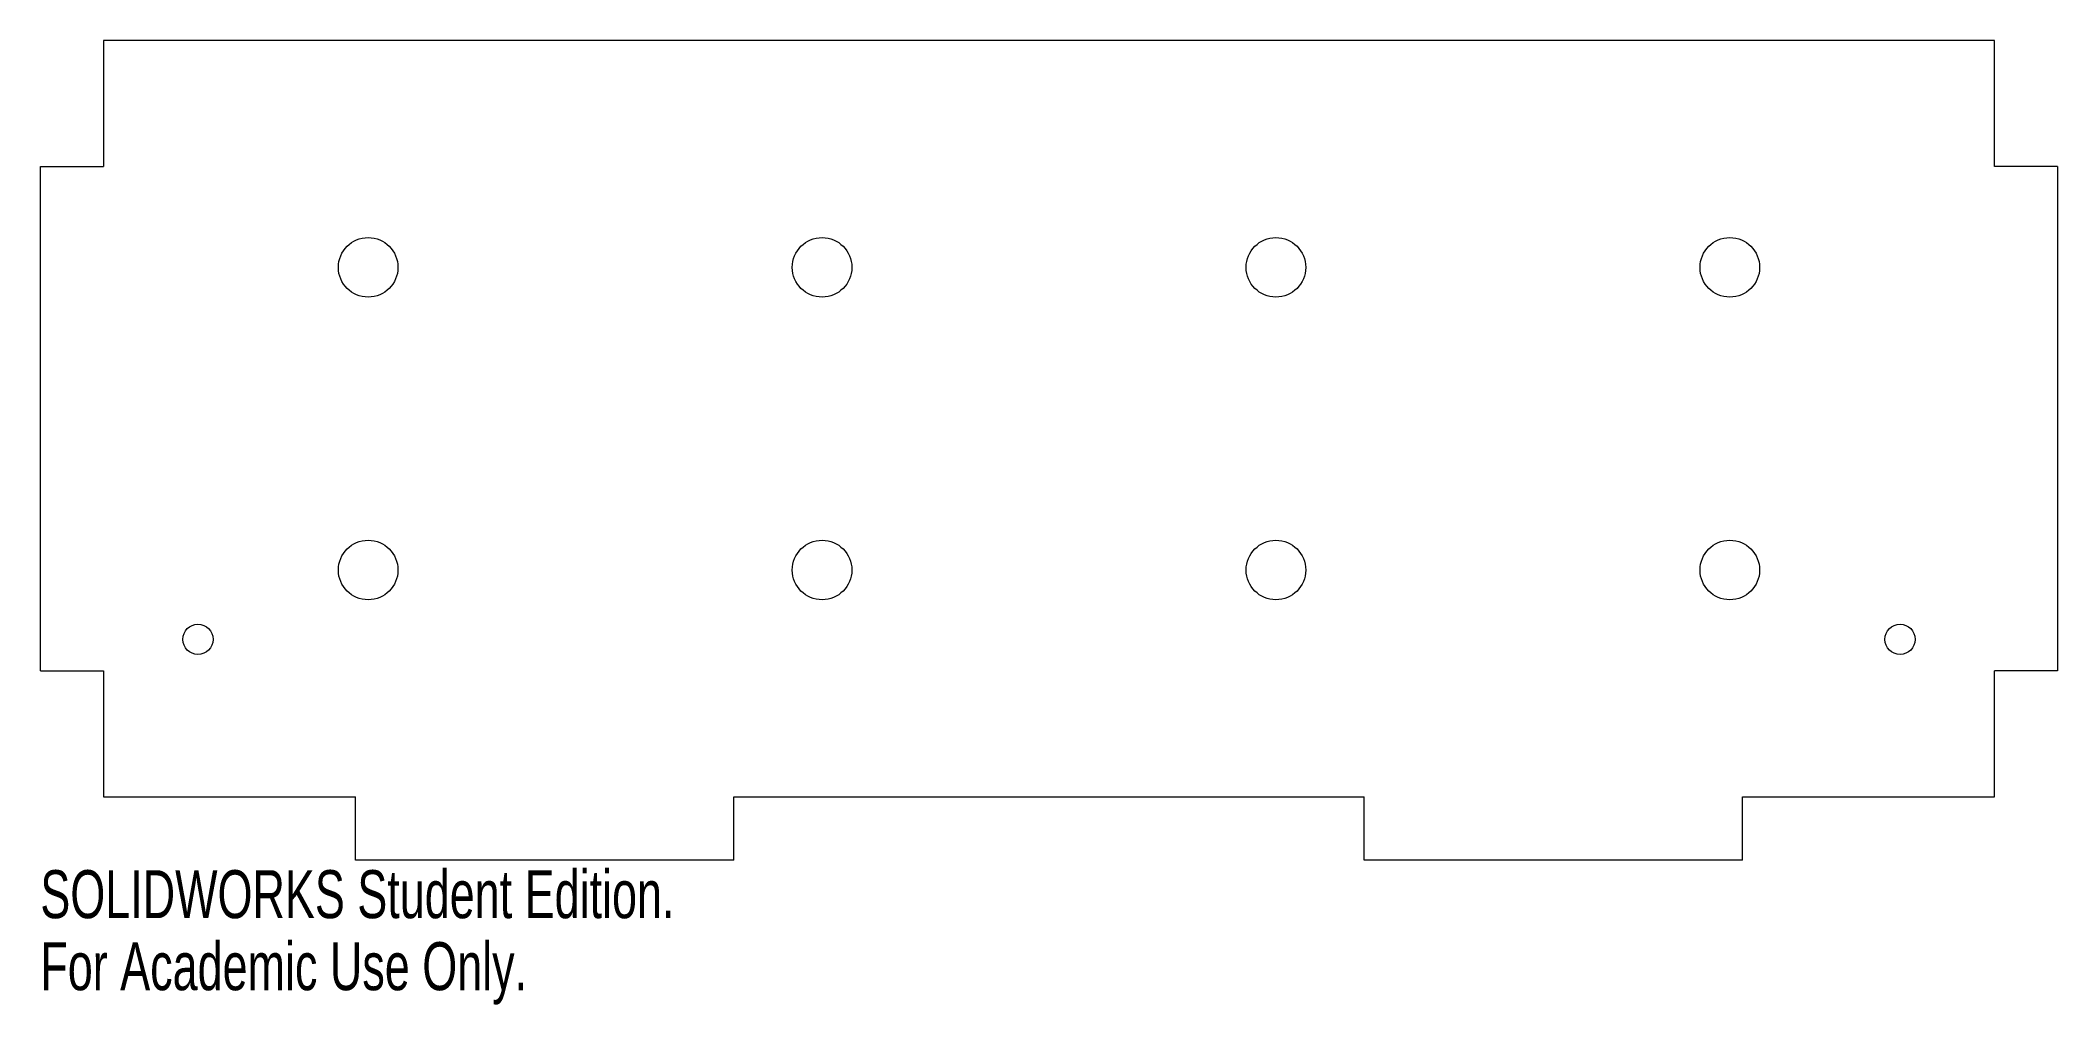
# Model space of a CAD drawing. Header units: inches. Extents: x -4 to 4, y -2.32 to 1.5.
import ezdxf

# ---------------------------------------------------------------- set-up
doc = ezdxf.new("R2010")
doc.units = ezdxf.units.IN
doc.header["$MEASUREMENT"] = 0
doc.styles.add('SLDTEXTSTYLE0', font='TXT', dxfattribs={"width": 0.7})

msp = doc.modelspace()

# ---------------------------------------------------------------- linework, layer by layer
at = {"color": 7, "linetype": 'Continuous', "lineweight": 15}
for p, q in [((3.75, 1.5), (-3.75, 1.5)), ((-3.75, 1.5), (-3.75, 1)), ((3.75, 1), (3.75, 1.5)), ((-4, -1), (-4, 1)), ((-4, 1), (-3.75, 1)), ((4, 1), (3.75, 1)), ((4, 1), (4, -1)), ((-4, -1), (-3.75, -1)), ((-3.75, -1), (-3.75, -1.5)), ((4, -1), (3.75, -1)), ((3.75, -1.5), (3.75, -1)), ((-3.75, -1.5), (-2.75, -1.5)), ((-2.75, -1.75), (-2.75, -1.5)), ((-1.25, -1.75), (-1.25, -1.5)), ((-1.25, -1.5), (1.25, -1.5)), ((1.25, -1.75), (1.25, -1.5)), ((2.75, -1.5), (3.75, -1.5)), ((2.75, -1.75), (2.75, -1.5)), ((-1.25, -1.75), (-2.75, -1.75)), ((2.75, -1.75), (1.25, -1.75))]:
    msp.add_line(p, q, dxfattribs=at)
for centre, radius in [((-2.7, 0.6), 0.1181), ((-0.9, 0.6), 0.1181), ((0.9, 0.6), 0.1181), ((2.7, 0.6), 0.1181), ((-2.7, -0.6), 0.1181), ((-0.9, -0.6), 0.1181), ((0.9, -0.6), 0.1181), ((2.7, -0.6), 0.1181), ((-3.375, -0.875), 0.06), ((3.375, -0.875), 0.06)]:
    msp.add_circle(centre, radius, dxfattribs=at)

# ---------------------------------------------------------------- texts
at = {"color": 7, "linetype": 'Continuous', "char_height": 0.1903, "attachment_point": 1, "style": 'SLDTEXTSTYLE0'}
for s, insert in [('SOLIDWORKS Student Edition.', (-4, -1.7901)), ('For Academic Use Only.', (-4, -2.0756))]:
    msp.add_mtext(s, dxfattribs=dict(at, insert=insert))

doc.saveas('drawing.dxf')
